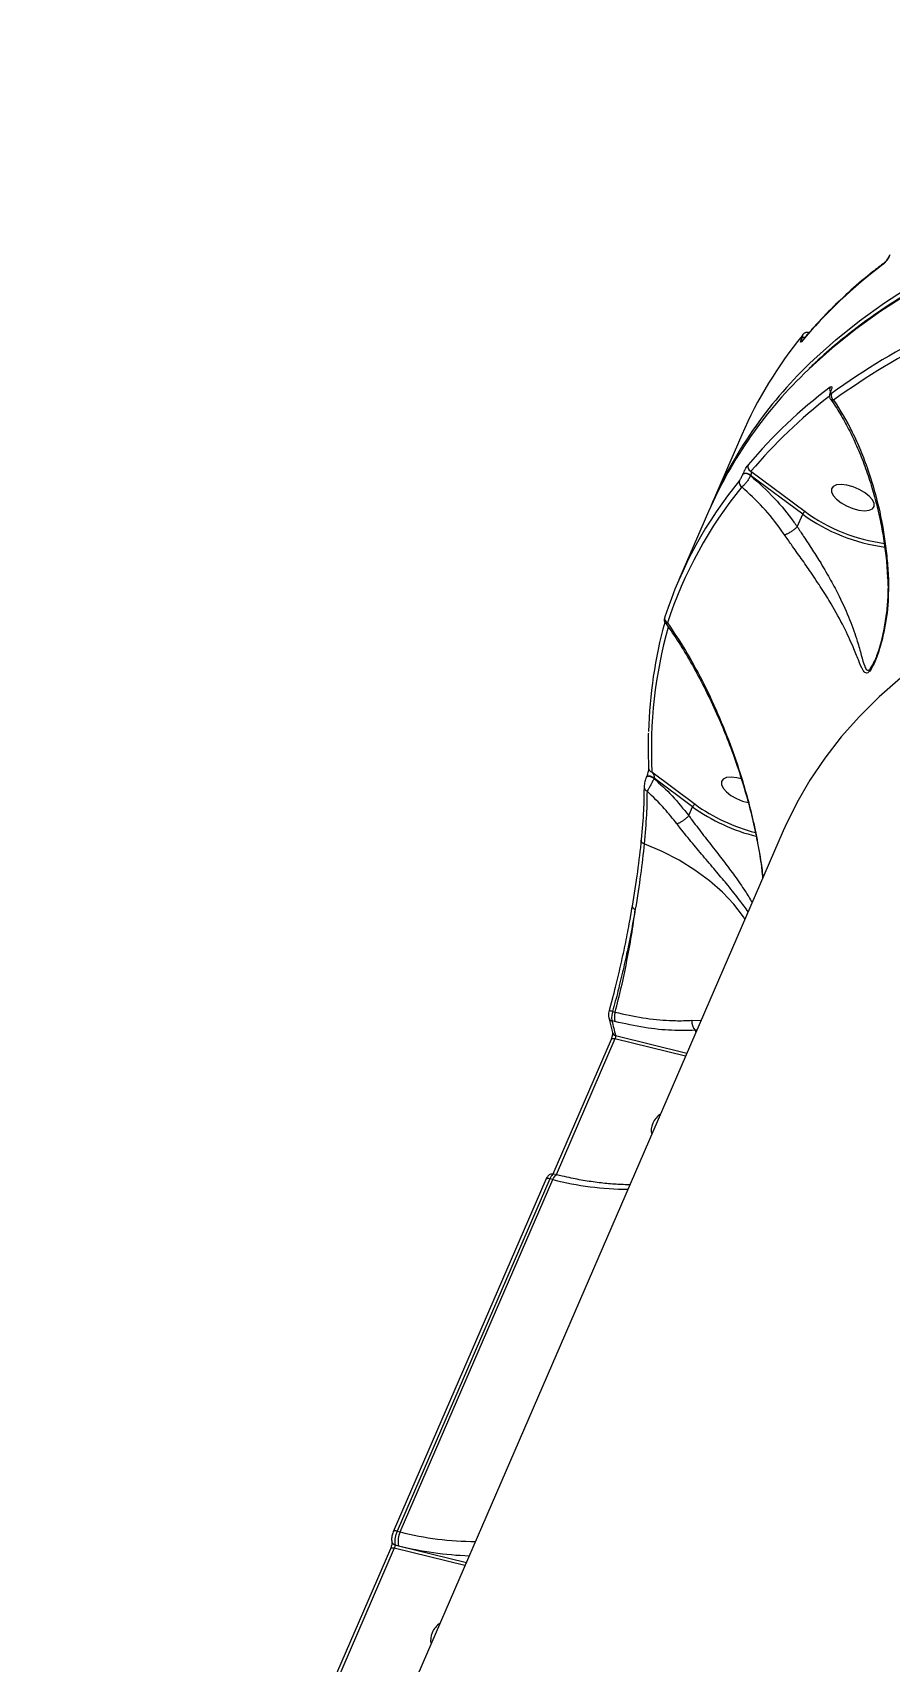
# Model space of a CAD drawing. Header units: millimetres. Extents: x -4688 to 6829, y -6350 to 4771.
# Drawn here: x 2040.8 to 2207.4, y 1034.5 to 1351.2 of the extents above; entities that cross this region are included whole.
import ezdxf

# ---------------------------------------------------------------- set-up
doc = ezdxf.new("R2010")
doc.units = ezdxf.units.MM
for name, color, linetype in [('DIKOM_ОБЪЕКТ', 7, 'Continuous'), ('DIKOM_РАЗМЕР_ЗОНА', 7, 'Continuous'), ('DIKOM_РАЗМЕР_ОБЪЕКТА', 7, 'Continuous')]:
    doc.layers.add(name, color=color, linetype=linetype)
doc.styles.add('style1', font='arial.ttf', dxfattribs={"width": 0.8})
doc.dimstyles.new('1-50', dxfattribs={"dimtxt": 300, "dimasz": 200, "dimexe": 100, "dimexo": 0, "dimgap": 100, "dimtad": 1, "dimtxsty": 'style1', "dimcen": 200, "dimclrd": 7, "dimclre": 7, "dimclrt": 7, "dimadec": 1, "dimazin": 2, "dimtfac": 1, "dimtmove": 0, "dimatfit": 2, "dimfxl": 0, "dimlwd": 25, "dimlwe": 18, "dimarcsym": 0})

# ---------------------------------------------------------------- blocks, each defined once
blk = doc.blocks.new('*D9')
at = {"layer": 'Defpoints', "color": 0, "transparency": 16777216}
for p in [(2285.35, 2926.08), (233.68, -3329.73), (5655.58, -3329.73)]:
    blk.add_point(p, dxfattribs=at)
at = {"layer": 'DIKOM_РАЗМЕР_ОБЪЕКТА', "color": 7, "lineweight": 18, "transparency": 16777216}
for p, q in [((2285.35, 2926.08), (5755.58, 2926.08)), ((233.68, -3329.73), (5755.58, -3329.73))]:
    blk.add_line(p, q, dxfattribs=at)
at = {"layer": 'DIKOM_РАЗМЕР_ОБЪЕКТА', "color": 7, "lineweight": 25, "transparency": 16777216}
blk.add_line((5655.58, 2726.08), (5655.58, -3129.73), dxfattribs=at)
at = {"layer": 'DIKOM_РАЗМЕР_ОБЪЕКТА', "color": 7, "transparency": 16777216}
for points in [[(5622.24, 2726.08), (5688.91, 2726.08), (5655.58, 2926.08)], [(5622.24, -3129.73), (5688.91, -3129.73), (5655.58, -3329.73)]]:
    blk.add_solid(points, dxfattribs=at)
at = {"layer": 'DIKOM_РАЗМЕР_ОБЪЕКТА', "color": 7, "transparency": 16777216, "insert": (5402.4, -130.27), "char_height": 300, "attachment_point": 5, "rotation": 90, "style": 'style1'}
blk.add_mtext('6250', dxfattribs=at)
blk = doc.blocks.new('*D10')
at = {"layer": 'Defpoints', "color": 0, "transparency": 16777216}
for p in [(2960.09, 4770.95), (741.18, -5330.34), (6729.08, -5330.34)]:
    blk.add_point(p, dxfattribs=at)
at = {"layer": 'DIKOM_РАЗМЕР_ЗОНА', "color": 7, "lineweight": 18, "transparency": 16777216}
for p, q in [((2960.09, 4770.95), (6829.08, 4770.95)), ((741.18, -5330.34), (6829.08, -5330.34))]:
    blk.add_line(p, q, dxfattribs=at)
at = {"layer": 'DIKOM_РАЗМЕР_ЗОНА', "color": 7, "lineweight": 25, "transparency": 16777216}
blk.add_line((6729.08, 4570.95), (6729.08, -5130.34), dxfattribs=at)
at = {"layer": 'DIKOM_РАЗМЕР_ЗОНА', "color": 7, "transparency": 16777216}
for points in [[(6695.74, 4570.95), (6762.41, 4570.95), (6729.08, 4770.95)], [(6695.74, -5130.34), (6762.41, -5130.34), (6729.08, -5330.34)]]:
    blk.add_solid(points, dxfattribs=at)
at = {"layer": 'DIKOM_РАЗМЕР_ЗОНА', "color": 7, "transparency": 16777216, "insert": (6475.9, -93.77), "char_height": 300, "attachment_point": 5, "rotation": 90, "style": 'style1'}
blk.add_mtext('10100', dxfattribs=at)
blk = doc.blocks.new('*D11')
at = {"layer": 'Defpoints', "color": 0, "transparency": 16777216}
for p in [(3703.08, 2652.76), (-3188.42, -47.63), (-3188.42, -4921.77)]:
    blk.add_point(p, dxfattribs=at)
at = {"layer": 'DIKOM_РАЗМЕР_ОБЪЕКТА', "color": 7, "lineweight": 18, "transparency": 16777216}
for p, q in [((3703.08, 2652.76), (3703.08, -5021.77)), ((-3188.42, -47.63), (-3188.42, -5021.77))]:
    blk.add_line(p, q, dxfattribs=at)
at = {"layer": 'DIKOM_РАЗМЕР_ОБЪЕКТА', "color": 7, "lineweight": 25, "transparency": 16777216}
blk.add_line((3503.08, -4921.77), (-2988.42, -4921.77), dxfattribs=at)
at = {"layer": 'DIKOM_РАЗМЕР_ОБЪЕКТА', "color": 7, "transparency": 16777216}
for points in [[(-2988.42, -4888.44), (-2988.42, -4955.11), (-3188.42, -4921.77)], [(3503.08, -4888.44), (3503.08, -4955.11), (3703.08, -4921.77)]]:
    blk.add_solid(points, dxfattribs=at)
at = {"layer": 'DIKOM_РАЗМЕР_ОБЪЕКТА', "color": 7, "transparency": 16777216, "insert": (4.08, -4668.6), "char_height": 300, "attachment_point": 5, "style": 'style1'}
blk.add_mtext('6900', dxfattribs=at)
blk = doc.blocks.new('*D12')
at = {"layer": 'Defpoints', "color": 0, "transparency": 16777216}
for p in [(4937.72, 2926.08), (-4688.42, -671.13), (4937.72, -6249.77)]:
    blk.add_point(p, dxfattribs=at)
at = {"layer": 'DIKOM_РАЗМЕР_ЗОНА', "color": 7, "lineweight": 18, "transparency": 16777216}
for p, q in [((4937.72, 2926.08), (4937.72, -6349.77)), ((-4688.42, -671.13), (-4688.42, -6349.77))]:
    blk.add_line(p, q, dxfattribs=at)
at = {"layer": 'DIKOM_РАЗМЕР_ЗОНА', "color": 7, "lineweight": 25, "transparency": 16777216}
blk.add_line((-4488.42, -6249.77), (4737.72, -6249.77), dxfattribs=at)
at = {"layer": 'DIKOM_РАЗМЕР_ЗОНА', "color": 7, "transparency": 16777216}
for points in [[(-4488.42, -6216.44), (-4488.42, -6283.11), (-4688.42, -6249.77)], [(4737.72, -6216.44), (4737.72, -6283.11), (4937.72, -6249.77)]]:
    blk.add_solid(points, dxfattribs=at)
at = {"layer": 'DIKOM_РАЗМЕР_ЗОНА', "color": 7, "transparency": 16777216, "insert": (124.65, -5996.6), "char_height": 300, "attachment_point": 5, "style": 'style1'}
blk.add_mtext('9650', dxfattribs=at)

msp = doc.modelspace()

# ---------------------------------------------------------------- linework, layer by layer
at = {"layer": 'DIKOM_ОБЪЕКТ', "color": 7, "linetype": 'Continuous', "lineweight": 15}
for p, q in [((2190.36, 1291.812), (2190.372, 1291.839)), ((2195.946, 1281.501), (2195.909, 1281.416)), ((2196.016, 1281.587), (2195.979, 1281.502)), ((2178.662, 1273.016), (2172.921, 1259.762)), ((2178.911, 1265.375), (2178.922, 1265.402)), ((2180.4, 1265.122), (2180.388, 1265.095)), ((2190.515, 1257.586), (2180.4, 1265.122)), ((2180.453, 1265.93), (2190.986, 1258.083)), ((2172.207, 1258.111), (2166.466, 1244.857)), ((2189.459, 1255.147), (2190.515, 1257.586)), ((2189.459, 1255.147), (2189.456, 1255.142)), ((2204.381, 1228.817), (2204.5, 1229.065)), ((2161.196, 1207.463), (2169.587, 1201.183)), ((2160.111, 1206.437), (2160.095, 1206.343)), ((2160.142, 1206.509), (2160.111, 1206.437)), ((2161.651, 1206.273), (2161.62, 1206.201)), ((2169.115, 1200.687), (2161.651, 1206.273)), ((2168.374, 1198.976), (2169.115, 1200.687)), ((2168.374, 1198.976), (2168.37, 1198.969)), ((2186.722, 1196.008), (2070.27, 927.116)), ((2157.325, 1181.235), (2157.032, 1179.551)), ((2153.576, 1163.746), (2152.861, 1161.077)), ((2152.808, 1159.662), (2153.538, 1156.792)), ((2153.554, 1160.891), (2154.06, 1160.767)), ((2168.947, 1159.185), (2170.758, 1159.146)), ((2153.972, 1158.938), (2153.423, 1159.073)), ((2154.147, 1156.223), (2168.018, 1152.821)), ((2169.936, 1157.25), (2169.593, 1157.244)), ((2169.593, 1157.244), (2169.74, 1156.798)), ((2153.256, 1155.443), (2141.927, 1129.285)), ((2154.003, 1155.564), (2142.571, 1129.168)), ((2167.746, 1152.193), (2154.003, 1155.564)), ((2140.585, 1128.244), (2110.919, 1059.743)), ((2141.333, 1128.364), (2111.667, 1059.864)), ((2112.272, 1059.715), (2141.939, 1128.216)), ((2141.939, 1128.216), (2141.333, 1128.364)), ((2142.755, 1129.122), (2142.13, 1129.276)), ((2111.667, 1059.864), (2112.272, 1059.715)), ((2110.365, 1056.407), (2099.036, 1030.248)), ((2111.112, 1056.527), (2099.681, 1030.131)), ((2124.856, 1053.157), (2111.112, 1056.527)), ((2111.256, 1057.186), (2111.898, 1057.029)), ((2111.898, 1057.029), (2125.128, 1053.785))]:
    msp.add_line(p, q, dxfattribs=at)
at = {"layer": 'DIKOM_ОБЪЕКТ', "color": 7, "linetype": 'Continuous', "lineweight": 15, "flags": 128}
for points in [[(2191.792, 1286.822), (2192.684, 1287.682), (2196.959, 1291.524), (2201.538, 1295.199), (2206.418, 1298.704), (2211.594, 1302.035)], [(2210.879, 1300.384), (2205.703, 1297.053), (2200.823, 1293.549), (2196.244, 1289.874), (2191.969, 1286.032), (2191.589, 1285.668)], [(2190.537, 1292.488), (2190.506, 1292.447), (2190.423, 1292.301)], [(2190.409, 1291.331), (2190.375, 1291.287), (2190.288, 1291.134)], [(2203.467, 1261.099), (2202.568, 1261.798), (2201.483, 1262.418), (2200.301, 1262.907), (2199.115, 1263.227), (2198.024, 1263.351), (2197.114, 1263.269), (2196.46, 1262.988), (2196.115, 1262.531), (2196.107, 1261.934), (2196.436, 1261.246), (2197.076, 1260.524), (2197.974, 1259.824), (2199.059, 1259.204), (2200.241, 1258.715), (2201.427, 1258.395), (2202.518, 1258.271), (2203.428, 1258.353), (2204.082, 1258.634), (2204.427, 1259.091), (2204.435, 1259.688), (2204.106, 1260.376), (2203.467, 1261.099)], [(2209.538, 1225.697), (2205.391, 1222.057), (2201.552, 1218.252), (2198.025, 1214.285), (2194.814, 1210.16), (2191.922, 1205.88), (2189.351, 1201.45), (2187.103, 1196.874), (2186.722, 1196.008)], [(2161.651, 1206.273), (2161.424, 1206.419), (2161.167, 1206.54), (2160.902, 1206.626), (2160.649, 1206.671), (2160.43, 1206.67), (2160.261, 1206.624), (2160.157, 1206.537), (2160.144, 1206.512)], [(2159.677, 1204.494), (2159.676, 1204.51), (2159.676, 1204.512)], [(2161.62, 1206.201), (2161.393, 1206.347), (2161.136, 1206.468), (2160.871, 1206.554), (2160.618, 1206.598), (2160.398, 1206.598), (2160.23, 1206.552), (2160.126, 1206.465), (2160.111, 1206.437)], [(2178.586, 1206.11), (2177.715, 1206.328), (2176.623, 1206.452), (2175.714, 1206.37), (2175.06, 1206.089), (2174.715, 1205.632), (2174.706, 1205.035), (2175.035, 1204.348), (2175.675, 1203.625), (2176.573, 1202.925), (2177.658, 1202.305), (2178.841, 1201.816), (2179.919, 1201.518)], [(2159.699, 1193.482), (2159.537, 1193.552), (2159.395, 1193.64), (2159.279, 1193.742), (2159.192, 1193.855), (2159.138, 1193.975), (2159.118, 1194.098), (2159.133, 1194.218), (2159.183, 1194.333)], [(2179.286, 1178.838), (2178.986, 1179.29), (2177.116, 1181.751), (2174.91, 1184.104), (2172.389, 1186.325), (2169.579, 1188.393), (2166.506, 1190.288), (2163.202, 1191.989), (2159.699, 1193.482)], [(2152.908, 1161.065), (2152.907, 1161.065), (2152.903, 1161.066)], [(2154.003, 1155.564), (2153.831, 1155.597), (2153.671, 1155.611), (2153.53, 1155.603), (2153.413, 1155.575), (2153.323, 1155.527), (2153.265, 1155.462), (2153.256, 1155.443)], [(2141.333, 1128.364), (2141.161, 1128.398), (2141.002, 1128.411), (2140.861, 1128.404), (2140.744, 1128.376), (2140.654, 1128.329), (2140.596, 1128.264), (2140.585, 1128.244)], [(2141.939, 1128.216), (2142.085, 1128.518), (2142.238, 1128.768), (2142.393, 1128.958), (2142.544, 1129.079), (2142.684, 1129.128), (2142.755, 1129.123)], [(2111.667, 1059.864), (2111.495, 1059.897), (2111.336, 1059.911), (2111.195, 1059.903), (2111.078, 1059.876), (2110.988, 1059.829), (2110.93, 1059.764), (2110.917, 1059.739)], [(2111.112, 1056.527), (2110.94, 1056.561), (2110.781, 1056.574), (2110.64, 1056.566), (2110.522, 1056.538), (2110.433, 1056.491), (2110.374, 1056.426), (2110.365, 1056.407)]]:
    msp.add_lwpolyline(points, dxfattribs=at)
at = {"layer": 'DIKOM_ОБЪЕКТ', "color": 7, "linetype": 'Continuous', "lineweight": 15}
for centre, radius, start, end in [((2265.414, 1227.812), 98.253, 127.06628, 139.87299), ((2206.912, 1305.905), 0.781, 126.99751, 156.90331), ((2282.628, 1160.394), 148.481, 107.35924, 125.64394), ((2282.866, 1159.389), 148.154, 107.35924, 125.64394), ((2254.371, 1240.071), 82.567, 140.75899, 156.48349), ((2190.743, 1291.303), 0.637, 75.4118, 126.94698), ((2190.757, 1291.325), 0.643, 74.83512, 126.84324), ((2250.942, 1225.48), 85.215, 133.95794, 156.88368), ((2249.734, 1224.176), 84.629, 133.3974, 156.36), ((2255.049, 1203.878), 98.253, 127.06628, 139.87299), ((2255.208, 1202.94), 97.754, 127.50215, 139.8816), ((2196.751, 1281.908), 0.994, 158.13058, 210.45739), ((2196.1, 1281.332), 0.208, 125.55573, 155.51094), ((2196.137, 1281.418), 0.208, 125.52929, 156.50164), ((2197.099, 1280.687), 1.065, 159.571, 237.69307), ((2180.876, 1266.852), 1.015, 159.91848, 245.38429), ((2241.484, 1212.362), 81.746, 140.69656, 162.00329), ((2179.17, 1263.794), 1.005, 159.70696, 241.83865), ((2179.435, 1264.102), 1.377, 46.17048, 112.37803), ((2179.446, 1264.129), 1.377, 46.17048, 112.37803), ((2241.812, 1211.242), 81.566, 140.69656, 162.00329), ((2210.966, 1285.616), 34.697, 233.88545, 262.6211), ((2210.832, 1285.298), 33.683, 233.89988, 262.45575), ((2247.919, 1213.305), 87.373, 164.58433, 178.66503), ((2250.642, 1211.731), 89.548, 164.51175, 182.73151), ((2164.602, 1237.292), 0.924, 159.3243, 246.76694), ((2161.438, 1208.316), 0.887, 184.42122, 254.13333), ((2160.529, 1204.558), 0.855, 184.31922, 251.00733), ((2190.074, 1229.729), 35.814, 234.18218, 256.14132), ((2189.921, 1229.374), 34.759, 234.19649, 255.66638), ((2157.537, 1181.251), 0.17, 131.03679, 186.39388), ((2158.083, 1181.588), 0.799, 206.4637, 261.87046), ((2153.606, 1159.88), 0.827, 195.79697, 257.16663), ((2137.261, 1101.733), 61.361, 74.60195, 75.22601), ((2157.648, 1159.678), 3.75, 163.1167, 191.37453), ((2171.451, 1158.941), 2.516, 174.42921, 222.40362), ((2286.915, 1191.482), 137.371, 193.64611, 194.87256), ((2154.327, 1157.026), 0.823, 196.55598, 257.38174), ((2165.563, 1137.24), 4.609, 125.31753, 155.50963), ((2164.443, 1137.753), 3.376, 155.5494, 193.27644), ((2156.679, 1185.352), 59.007, 255.53393, 269.87668), ((2116.396, 1057.772), 4.559, 154.76154, 189.37525), ((2127.013, 1116.852), 59.007, 255.53393, 269.87668), ((2111.436, 1057.99), 0.824, 197.24224, 257.36188), ((2127.906, 1120.273), 65.238, 255.79583, 268.04903), ((2121.552, 1038.716), 3.376, 155.5494, 193.27644), ((2122.672, 1038.203), 4.609, 125.31753, 155.50963)]:
    msp.add_arc(centre, radius, start, end, dxfattribs=at)
for points, knots in [([(2687.78, 1233.266), (2685.998, 1234.178), (2680.827, 1236.825), (2672.197, 1241.122), (2661.868, 1246.118), (2651.458, 1250.997), (2640.979, 1255.756), (2630.437, 1260.391), (2619.841, 1264.899), (2609.198, 1269.277), (2598.516, 1273.522), (2587.803, 1277.629), (2577.068, 1281.597), (2566.318, 1285.422), (2555.562, 1289.101), (2544.807, 1292.631), (2534.062, 1296.01), (2523.335, 1299.236), (2512.634, 1302.305), (2501.966, 1305.216), (2491.34, 1307.966), (2480.764, 1310.553), (2470.246, 1312.976), (2459.793, 1315.232), (2449.414, 1317.32), (2439.116, 1319.237), (2428.907, 1320.984), (2418.795, 1322.558), (2408.787, 1323.958), (2398.89, 1325.184), (2389.113, 1326.233), (2379.462, 1327.106), (2369.944, 1327.801), (2360.567, 1328.318), (2351.339, 1328.657), (2342.264, 1328.818), (2333.352, 1328.799), (2324.607, 1328.602), (2316.037, 1328.226), (2307.649, 1327.671), (2299.447, 1326.938), (2291.44, 1326.027), (2283.632, 1324.939), (2276.029, 1323.675), (2268.637, 1322.235), (2261.463, 1320.62), (2254.51, 1318.832), (2247.785, 1316.871), (2241.293, 1314.74), (2235.038, 1312.439), (2229.026, 1309.971), (2223.261, 1307.336), (2217.748, 1304.538), (2212.49, 1301.578), (2207.494, 1298.458), (2202.759, 1295.183), (2198.303, 1291.746), (2194.639, 1288.659), (2192.573, 1286.657), (2191.8, 1285.907)], [0, 0, 0, 0, 0.0093746, 0.0271864, 0.0449984, 0.0628104, 0.0806223, 0.0984341, 0.116246, 0.1340579, 0.1518698, 0.1696818, 0.1874938, 0.205306, 0.2231183, 0.2409307, 0.2587433, 0.2765562, 0.2943692, 0.3121826, 0.3299962, 0.3478102, 0.3656245, 0.3834392, 0.4012543, 0.4190699, 0.436886, 0.4547026, 0.4725198, 0.4903376, 0.508156, 0.5259751, 0.543795, 0.5616156, 0.579437, 0.5972592, 0.6150823, 0.6329063, 0.6507312, 0.668557, 0.6863838, 0.7042113, 0.7220398, 0.7398689, 0.7576987, 0.775529, 0.7933595, 0.8111899, 0.8290198, 0.8468486, 0.8646758, 0.8825006, 0.9003223, 0.9181399, 0.9359523, 0.9537585, 0.9715573, 0.9893478, 1, 1, 1, 1]), ([(2206.437, 1306.526), (2205.656, 1305.921), (2203.395, 1304.168), (2199.859, 1301.152), (2195.926, 1297.429), (2192.804, 1294.139), (2191.038, 1292.068), (2190.409, 1291.33)], [0, 0, 0, 0, 0.1293171, 0.3744331, 0.61945, 0.8643326, 1, 1, 1, 1]), ([(2207.453, 1307.997), (2207.427, 1307.938), (2207.335, 1307.734), (2207.129, 1307.359), (2206.833, 1306.909), (2206.498, 1306.481), (2206.301, 1306.307), (2206.193, 1306.212)], [0, 0, 0, 0, 0.0796272, 0.2757181, 0.4707552, 0.7105349, 1, 1, 1, 1]), ([(2207.162, 1307.481), (2207.131, 1307.426), (2207.036, 1307.26), (2206.853, 1306.994), (2206.647, 1306.729), (2206.486, 1306.565), (2206.454, 1306.539), (2206.442, 1306.53)], [0, 0, 0, 0, 0.10833608, 0.32576499, 0.58631904, 0.84991381, 1, 1, 1, 1]), ([(2207.381, 1307.908), (2207.37, 1307.882), (2207.33, 1307.787), (2207.252, 1307.633), (2207.184, 1307.518), (2207.162, 1307.481)], [0, 0, 0, 0, 0.2059927, 0.7479899, 1, 1, 1, 1]), ([(2190.372, 1291.839), (2190.407, 1291.925), (2190.479, 1292.097), (2190.534, 1292.279), (2190.545, 1292.383), (2190.508, 1292.395), (2190.45, 1292.331), (2190.423, 1292.301)], [0, 0, 0, 0, 0.19515131, 0.39009181, 0.59327406, 0.81111559, 1, 1, 1, 1]), ([(2191.738, 1292.869), (2191.697, 1292.887), (2191.557, 1292.952), (2191.304, 1292.946), (2191.034, 1292.881), (2190.821, 1292.766), (2190.662, 1292.63), (2190.578, 1292.545), (2190.541, 1292.492), (2190.538, 1292.487)], [0, 0, 0, 0, 0.0915833, 0.3137783, 0.5007431, 0.6678245, 0.8211703, 0.985223, 1, 1, 1, 1]), ([(2190.288, 1291.134), (2190.248, 1291.091), (2190.162, 1290.998), (2190.106, 1291.015), (2190.12, 1291.165), (2190.202, 1291.432), (2190.307, 1291.685), (2190.36, 1291.812)], [0, 0, 0, 0, 0.1890341, 0.4045268, 0.6068518, 0.803372, 1, 1, 1, 1]), ([(2190.412, 1291.334), (2190.409, 1291.331), (2190.404, 1291.324), (2190.407, 1291.328), (2190.408, 1291.329)], [0, 0, 0, 0, 0.4936456, 1, 1, 1, 1]), ([(2195.912, 1281.418), (2195.904, 1281.401), (2195.813, 1281.208), (2195.715, 1280.885), (2195.706, 1280.423), (2195.797, 1280.085), (2195.907, 1279.971), (2195.918, 1279.96)], [0, 0, 0, 0, 0.0340324, 0.39129247, 0.70939752, 0.97222606, 1, 1, 1, 1]), ([(2195.828, 1282.278), (2195.841, 1282.288), (2195.938, 1282.359), (2196.077, 1282.418), (2196.182, 1282.357), (2196.202, 1282.187), (2196.153, 1281.933), (2196.062, 1281.702), (2196.016, 1281.587)], [0, 0, 0, 0, 0.0392374, 0.287234, 0.4951935, 0.6709996, 0.8353028, 1, 1, 1, 1]), ([(2195.979, 1281.502), (2195.949, 1281.427), (2195.889, 1281.277), (2195.858, 1281.112), (2195.871, 1281.005), (2195.94, 1280.969), (2196.029, 1281.006), (2196.092, 1281.051), (2196.101, 1281.058)], [0, 0, 0, 0, 0.16733432, 0.33445433, 0.50913205, 0.71306547, 0.95772864, 1, 1, 1, 1]), ([(2195.918, 1279.962), (2196.021, 1279.824), (2196.754, 1278.843), (2198.014, 1276.771), (2199.681, 1273.747), (2201.211, 1270.466), (2202.609, 1266.978), (2203.843, 1263.326), (2204.894, 1259.564), (2205.749, 1255.759), (2206.396, 1251.941), (2206.829, 1248.458), (2206.957, 1246.229), (2207.01, 1245.291)], [0, 0, 0, 0, 0.0169692, 0.1205765, 0.2246227, 0.3291329, 0.4340928, 0.5393178, 0.6417875, 0.7416805, 0.8385011, 0.9320406, 1, 1, 1, 1]), ([(2196.53, 1279.787), (2196.505, 1279.782), (2196.338, 1279.751), (2196.093, 1279.764), (2195.971, 1279.904), (2195.92, 1279.964)], [0, 0, 0, 0, 0.0895206, 0.6137023, 1, 1, 1, 1]), ([(2196.043, 1281.779), (2196.043, 1281.779), (2196.044, 1281.79), (2196.04, 1281.752), (2196.011, 1281.668), (2195.979, 1281.571), (2195.947, 1281.505), (2195.945, 1281.501)], [0, 0, 0, 0, 0.0051909, 0.2868749, 0.6094716, 0.9750489, 1, 1, 1, 1]), ([(2196.53, 1279.787), (2197.78, 1277.786), (2199.667, 1274.765), (2201.786, 1270.037), (2203.513, 1265.504), (2205.191, 1259.802), (2206.332, 1253.95), (2206.948, 1249.022), (2207.104, 1246.462), (2207.182, 1245.177)], [0, 0, 0, 0, 0.2227146, 0.33639, 0.4507477, 0.6310036, 0.8132766, 0.9063197, 1, 1, 1, 1]), ([(2178.922, 1265.402), (2178.95, 1265.466), (2179.042, 1265.674), (2179.235, 1266.07), (2179.488, 1266.542), (2179.737, 1266.956), (2179.861, 1267.119), (2179.923, 1267.201)], [0, 0, 0, 0, 0.093152, 0.3038958, 0.5302269, 0.765188, 1, 1, 1, 1]), ([(2178.228, 1264.142), (2178.27, 1264.198), (2178.353, 1264.31), (2178.522, 1264.594), (2178.696, 1264.917), (2178.829, 1265.19), (2178.892, 1265.332), (2178.911, 1265.375)], [0, 0, 0, 0, 0.2336562, 0.4673227, 0.6955597, 0.9087114, 1, 1, 1, 1]), ([(2180.388, 1265.095), (2180.348, 1265.012), (2180.214, 1264.737), (2179.912, 1264.229), (2179.488, 1263.645), (2179.05, 1263.157), (2178.814, 1262.991), (2178.696, 1262.908)], [0, 0, 0, 0, 0.0942627, 0.3122805, 0.5411904, 0.7714099, 1, 1, 1, 1]), ([(2180.388, 1265.095), (2181.973, 1263.663), (2184.98, 1260.946), (2187.865, 1257.391), (2189.242, 1255.454), (2189.459, 1255.147)], [0, 0, 0, 0, 0.4843397, 0.9185209, 1, 1, 1, 1]), ([(2180.453, 1265.93), (2180.466, 1265.879), (2180.49, 1265.779), (2180.496, 1265.583), (2180.478, 1265.396), (2180.449, 1265.264), (2180.424, 1265.182), (2180.409, 1265.144), (2180.4, 1265.122)], [0, 0, 0, 0, 0.2685558, 0.5228735, 0.7426042, 0.8691228, 0.9242406, 1, 1, 1, 1]), ([(2186.961, 1253.603), (2186.754, 1253.9), (2185.452, 1255.764), (2182.815, 1259.07), (2180.087, 1261.612), (2178.696, 1262.908)], [0, 0, 0, 0, 0.0849882, 0.5334671, 1, 1, 1, 1]), ([(2190.986, 1258.083), (2190.978, 1258.08), (2190.956, 1258.073), (2190.897, 1258.046), (2190.804, 1257.981), (2190.689, 1257.866), (2190.585, 1257.728), (2190.539, 1257.633), (2190.515, 1257.586)], [0, 0, 0, 0, 0.0536285, 0.1414105, 0.356061, 0.5707083, 0.7853541, 1, 1, 1, 1]), ([(2186.961, 1253.603), (2186.976, 1253.606), (2187.097, 1253.628), (2187.389, 1253.725), (2187.9, 1253.976), (2188.464, 1254.327), (2189.019, 1254.735), (2189.31, 1255.006), (2189.456, 1255.142)], [0, 0, 0, 0, 0.0259611, 0.2095749, 0.4071833, 0.6047893, 0.8023946, 1, 1, 1, 1]), ([(2189.456, 1255.142), (2189.456, 1255.141), (2189.863, 1254.524), (2190.857, 1253.025), (2192.438, 1250.615), (2194.24, 1247.757), (2195.996, 1244.748), (2197.945, 1241.062), (2199.737, 1237.007), (2201.081, 1233.218), (2201.92, 1230.124), (2202.375, 1228.502), (2202.764, 1227.557), (2203.036, 1227.138), (2203.524, 1227.313), (2203.983, 1227.947), (2204.267, 1228.568), (2204.381, 1228.817)], [0, 0, 0, 0, 0.00003255, 0.05062501, 0.12109995, 0.19165116, 0.27885255, 0.36616659, 0.5040497, 0.64213979, 0.74188432, 0.84125224, 0.85610341, 0.91043527, 0.94405168, 0.97753552, 1, 1, 1, 1]), ([(2207.182, 1245.177), (2207.182, 1243.159), (2207.182, 1239.067), (2206.234, 1234.034), (2205.238, 1230.649), (2204.536, 1228.821), (2203.963, 1227.63), (2203.395, 1226.837), (2202.831, 1226.574), (2202.474, 1226.901), (2201.964, 1227.704), (2201.364, 1229.188), (2200.24, 1232.002), (2198.591, 1235.624), (2196.471, 1239.506), (2194.226, 1243.135), (2192.245, 1246.105), (2190.236, 1248.98), (2188.485, 1251.432), (2187.411, 1252.962), (2186.961, 1253.603)], [0, 0, 0, 0, 0.095209, 0.1929568, 0.2448004, 0.2710699, 0.29817, 0.3242903, 0.3503876, 0.3910755, 0.4019421, 0.4719631, 0.5438092, 0.6393961, 0.7378513, 0.7988545, 0.8613646, 0.9113745, 0.9628373, 1, 1, 1, 1]), ([(2207.022, 1245.281), (2207.032, 1245.174), (2207.139, 1244.01), (2207.085, 1241.749), (2206.851, 1238.492), (2206.375, 1235.504), (2205.81, 1232.985), (2205.282, 1231.158), (2204.812, 1229.79), (2204.523, 1229.128), (2204.394, 1228.831)], [0, 0, 0, 0, 0.0182376, 0.1990029, 0.3870278, 0.5821686, 0.7267686, 0.8420071, 0.9291601, 1, 1, 1, 1]), ([(2207.182, 1245.177), (2207.155, 1245.187), (2207.068, 1245.216), (2206.993, 1245.254), (2207.019, 1245.286), (2207.024, 1245.291)], [0, 0, 0, 0, 0.27063447, 0.88021828, 1, 1, 1, 1]), ([(2163.707, 1237.525), (2163.688, 1237.467), (2163.651, 1237.359), (2163.623, 1237.244), (2163.597, 1237.079), (2163.602, 1236.866), (2163.652, 1236.636), (2163.745, 1236.496), (2163.789, 1236.43)], [0, 0, 0, 0, 0.2243813, 0.4119048, 0.5457821, 0.6749964, 0.8463919, 1, 1, 1, 1]), ([(2164.237, 1236.443), (2164.113, 1236.383), (2163.91, 1236.285), (2163.835, 1236.403), (2163.805, 1236.449)], [0, 0, 0, 0, 0.6068566, 1, 1, 1, 1]), ([(2163.81, 1236.453), (2164.184, 1235.942), (2165.395, 1234.287), (2167.345, 1231.202), (2169.672, 1227.195), (2171.919, 1222.866), (2173.993, 1218.438), (2175.907, 1213.863), (2177.613, 1209.252), (2179.137, 1204.503), (2180.423, 1199.785), (2181.44, 1195.329), (2182.19, 1191.236), (2182.617, 1188.507), (2182.75, 1187.077), (2182.768, 1186.88)], [0, 0, 0, 0, 0.0412234, 0.133603, 0.2280547, 0.3245659, 0.4231438, 0.5114338, 0.6050424, 0.6944711, 0.7799639, 0.8622449, 0.9297004, 0.9903167, 1, 1, 1, 1]), ([(2164.237, 1236.443), (2165.413, 1234.69), (2167.771, 1231.176), (2171.015, 1225.272), (2174.038, 1218.91), (2176.998, 1211.517), (2179.256, 1204.505), (2180.896, 1198.068), (2181.914, 1192.943), (2182.546, 1189.169), (2182.712, 1187.045), (2182.731, 1186.794)], [0, 0, 0, 0, 0.1354192, 0.2715399, 0.4098447, 0.5489224, 0.7213898, 0.8087243, 0.8964829, 0.9877892, 1, 1, 1, 1]), ([(2160.513, 1215.043), (2160.507, 1214.929), (2160.412, 1213.133), (2160.461, 1210.856), (2160.538, 1208.686), (2160.554, 1208.248)], [0, 0, 0, 0, 0.0511856, 0.8084679, 1, 1, 1, 1]), ([(2160.554, 1208.242), (2160.554, 1208.225), (2160.556, 1208.175), (2160.539, 1207.949), (2160.479, 1207.592), (2160.376, 1207.173), (2160.268, 1206.83), (2160.186, 1206.609), (2160.149, 1206.528), (2160.142, 1206.513)], [0, 0, 0, 0, 0.10050745, 0.28307366, 0.52486973, 0.7134478, 0.85728004, 0.97314009, 1, 1, 1, 1]), ([(2161.196, 1207.463), (2161.26, 1207.379), (2161.394, 1207.201), (2161.551, 1206.91), (2161.649, 1206.64), (2161.679, 1206.454), (2161.673, 1206.34), (2161.659, 1206.295), (2161.651, 1206.273)], [0, 0, 0, 0, 0.2759526, 0.5812069, 0.7840729, 0.9045563, 0.9531218, 1, 1, 1, 1]), ([(2159.183, 1194.333), (2159.355, 1196.293), (2159.685, 1200.059), (2159.715, 1202.945), (2159.73, 1204.328)], [0, 0, 0, 0, 0.5205723, 1, 1, 1, 1]), ([(2160.052, 1206.276), (2160.022, 1206.203), (2159.935, 1205.987), (2159.821, 1205.576), (2159.714, 1205.058), (2159.668, 1204.72), (2159.678, 1204.526), (2159.678, 1204.512)], [0, 0, 0, 0, 0.1192753, 0.3529205, 0.612672, 0.9716912, 1, 1, 1, 1]), ([(2159.686, 1204.495), (2159.686, 1204.494), (2159.689, 1204.359), (2159.685, 1204.204), (2159.682, 1204.049)], [0, 0, 0, 0, 0.0053026, 1, 1, 1, 1]), ([(2160.251, 1203.75), (2160.237, 1202.286), (2160.208, 1199.32), (2159.87, 1195.444), (2159.699, 1193.482)], [0, 0, 0, 0, 0.493766, 1, 1, 1, 1]), ([(2161.62, 1206.201), (2161.532, 1206.021), (2161.355, 1205.659), (2161.043, 1205.07), (2160.73, 1204.51), (2160.449, 1204.043), (2160.313, 1203.842), (2160.251, 1203.75)], [0, 0, 0, 0, 0.19511371, 0.38989478, 0.593446, 0.81403277, 1, 1, 1, 1]), ([(2166.057, 1197.381), (2165.266, 1198.383), (2163.454, 1200.678), (2161.405, 1202.643), (2160.251, 1203.75)], [0, 0, 0, 0, 0.4365684, 1, 1, 1, 1]), ([(2161.62, 1206.201), (2162.811, 1205.111), (2165.209, 1202.915), (2167.314, 1200.295), (2168.374, 1198.976)], [0, 0, 0, 0, 0.49675385, 1, 1, 1, 1]), ([(2169.587, 1201.183), (2169.58, 1201.181), (2169.558, 1201.174), (2169.499, 1201.147), (2169.404, 1201.082), (2169.289, 1200.967), (2169.185, 1200.829), (2169.138, 1200.735), (2169.115, 1200.687)], [0, 0, 0, 0, 0.0458826, 0.1414079, 0.3560618, 0.5707097, 0.7853548, 1, 1, 1, 1]), ([(2168.37, 1198.969), (2168.231, 1198.825), (2167.953, 1198.536), (2167.416, 1198.104), (2166.864, 1197.736), (2166.416, 1197.504), (2166.164, 1197.411), (2166.071, 1197.385), (2166.057, 1197.381)], [0, 0, 0, 0, 0.2120311, 0.4240621, 0.6360954, 0.8481341, 0.9764175, 1, 1, 1, 1]), ([(2179.905, 1180.269), (2179.38, 1181.011), (2178.244, 1182.617), (2176.136, 1185.235), (2173.813, 1188.012), (2171.479, 1190.754), (2169.055, 1193.631), (2167.241, 1195.856), (2166.271, 1197.105), (2166.057, 1197.381)], [0, 0, 0, 0, 0.157916, 0.3417956, 0.4926514, 0.6476146, 0.7986472, 0.9554532, 1, 1, 1, 1]), ([(2168.37, 1198.969), (2168.37, 1198.969), (2168.532, 1198.747), (2169.373, 1197.604), (2170.997, 1195.467), (2173.196, 1192.636), (2175.343, 1189.859), (2177.427, 1187.067), (2179.289, 1184.427), (2180.251, 1182.811), (2180.688, 1182.076)], [0, 0, 0, 0, 0.0000624, 0.0366919, 0.1887006, 0.3468793, 0.50094, 0.6592661, 0.8449789, 1, 1, 1, 1]), ([(2157.426, 1181.379), (2157.792, 1183.655), (2158.533, 1188.26), (2158.965, 1192.293), (2159.183, 1194.333)], [0, 0, 0, 0, 0.4941765, 1, 1, 1, 1]), ([(2159.699, 1193.482), (2159.489, 1191.532), (2159.065, 1187.585), (2158.338, 1183.077), (2157.97, 1180.797)], [0, 0, 0, 0, 0.4941564, 1, 1, 1, 1]), ([(2157.97, 1180.797), (2157.507, 1178.251), (2156.807, 1174.398), (2155.616, 1169.021), (2154.638, 1164.94), (2153.911, 1162.226), (2153.554, 1160.891)], [0, 0, 0, 0, 0.3951678, 0.5979285, 0.8021812, 1, 1, 1, 1]), ([(2153.646, 1163.741), (2153.77, 1164.209), (2154.253, 1166.034), (2155.007, 1169.229), (2155.907, 1173.314), (2156.613, 1176.811), (2156.982, 1178.898), (2157.117, 1179.661)], [0, 0, 0, 0, 0.0865829, 0.3382867, 0.5917413, 0.8507151, 1, 1, 1, 1]), ([(2154.06, 1160.767), (2154.467, 1162.374), (2155.284, 1165.605), (2156.343, 1170.596), (2157.279, 1175.709), (2157.739, 1179.094), (2157.97, 1180.797)], [0, 0, 0, 0, 0.23738607, 0.47715958, 0.73700931, 1, 1, 1, 1]), ([(2152.907, 1161.065), (2152.865, 1160.888), (2152.771, 1160.492), (2152.726, 1160.031), (2152.807, 1159.75), (2152.833, 1159.66)], [0, 0, 0, 0, 0.3536912, 0.7918182, 1, 1, 1, 1]), ([(2153.554, 1160.891), (2153.539, 1160.834), (2153.47, 1160.559), (2153.384, 1160.065), (2153.347, 1159.474), (2153.398, 1159.207), (2153.423, 1159.073)], [0, 0, 0, 0, 0.0806489, 0.3870727, 0.6935679, 1, 1, 1, 1]), ([(2154.06, 1160.767), (2155.867, 1160.371), (2159.534, 1159.567), (2164.084, 1159.129), (2167.168, 1159.086), (2168.55, 1159.163), (2168.947, 1159.185)], [0, 0, 0, 0, 0.3362341, 0.6822364, 0.9087879, 1, 1, 1, 1]), ([(2153.536, 1156.8), (2153.536, 1156.8), (2153.533, 1156.811), (2153.541, 1156.772), (2153.543, 1156.687), (2153.535, 1156.509), (2153.499, 1156.249), (2153.426, 1155.924), (2153.336, 1155.633), (2153.275, 1155.496), (2153.255, 1155.45)], [0, 0, 0, 0, 0.0058536, 0.0949864, 0.200549, 0.336944, 0.5006477, 0.6918207, 0.8977199, 1, 1, 1, 1]), ([(2169.593, 1157.244), (2168.107, 1157.206), (2165.044, 1157.128), (2159.764, 1157.673), (2155.921, 1158.513), (2153.972, 1158.938)], [0, 0, 0, 0, 0.3175173, 0.6539172, 1, 1, 1, 1]), ([(2154.147, 1156.223), (2154.149, 1156.191), (2154.152, 1156.126), (2154.132, 1155.981), (2154.095, 1155.821), (2154.049, 1155.675), (2154.016, 1155.595), (2154.003, 1155.564)], [0, 0, 0, 0, 0.2154741, 0.4306477, 0.6453485, 0.8595852, 1, 1, 1, 1]), ([(2142.133, 1129.274), (2142.132, 1129.275), (2142.002, 1129.334), (2141.723, 1129.312), (2141.377, 1129.21), (2141.093, 1129.018), (2140.836, 1128.729), (2140.676, 1128.464), (2140.597, 1128.265), (2140.587, 1128.241)], [0, 0, 0, 0, 0.0015792, 0.2009267, 0.3622209, 0.5189769, 0.6988153, 0.9624118, 1, 1, 1, 1]), ([(2142.124, 1129.256), (2142.11, 1129.266), (2142.036, 1129.318), (2141.847, 1129.193), (2141.584, 1128.89), (2141.417, 1128.539), (2141.333, 1128.364)], [0, 0, 0, 0, 0.0719734, 0.3813418, 0.6906495, 1, 1, 1, 1]), ([(2156.929, 1127.216), (2156.84, 1127.215), (2155.866, 1127.207), (2153.89, 1127.302), (2150.953, 1127.575), (2147.875, 1128.03), (2145.127, 1128.56), (2143.401, 1128.969), (2142.755, 1129.122)], [0, 0, 0, 0, 0.021434, 0.2333898, 0.4458981, 0.658983, 0.8725557, 1, 1, 1, 1]), ([(2110.665, 1058.87), (2110.647, 1058.784), (2110.579, 1058.473), (2110.551, 1058.104), (2110.65, 1057.832), (2110.678, 1057.754)], [0, 0, 0, 0, 0.2136278, 0.7745577, 1, 1, 1, 1]), ([(2110.922, 1059.737), (2110.855, 1059.574), (2110.74, 1059.296), (2110.687, 1058.995), (2110.665, 1058.87)], [0, 0, 0, 0, 0.5855044, 1, 1, 1, 1]), ([(2111.667, 1059.864), (2111.616, 1059.738), (2111.487, 1059.419), (2111.322, 1058.832), (2111.209, 1058.181), (2111.177, 1057.588), (2111.23, 1057.32), (2111.256, 1057.186)], [0, 0, 0, 0, 0.1407273, 0.3554498, 0.5702908, 0.7851571, 1, 1, 1, 1]), ([(2110.645, 1057.763), (2110.645, 1057.764), (2110.642, 1057.774), (2110.65, 1057.736), (2110.652, 1057.65), (2110.644, 1057.473), (2110.608, 1057.212), (2110.536, 1056.888), (2110.445, 1056.596), (2110.385, 1056.459), (2110.365, 1056.413)], [0, 0, 0, 0, 0.0058536, 0.0949864, 0.200549, 0.336944, 0.5006477, 0.6918207, 0.8977199, 1, 1, 1, 1]), ([(2111.256, 1057.186), (2111.258, 1057.154), (2111.261, 1057.09), (2111.241, 1056.945), (2111.204, 1056.784), (2111.158, 1056.638), (2111.125, 1056.559), (2111.112, 1056.527)], [0, 0, 0, 0, 0.21547407, 0.43064771, 0.64534848, 0.85958516, 1, 1, 1, 1])]:
    msp.add_open_spline(points, degree=3, knots=knots, dxfattribs=at)

# ---------------------------------------------------------------- dimensions: what is measured, and where the dimension line sits
at = {"layer": 'DIKOM_РАЗМЕР_ЗОНА'}
dim = msp.add_linear_dim(base=(6729.076, -5330.338), p1=(2960.09, 4770.953), p2=(741.185, -5330.338), angle=90, text='10100', dimstyle='1-50', dxfattribs=at)
dim.commit()
dim.dimension.update_dxf_attribs({"geometry": '*D10', "text_midpoint": (6729.076, -93.775), "dimtype": 160})
dim = msp.add_linear_dim(base=(4937.725, -6249.775), p1=(-4688.422, -671.127), p2=(4937.725, 2926.075), text='9650', dimstyle='1-50', dxfattribs=at)
dim.commit()
dim.dimension.update_dxf_attribs({"geometry": '*D12', "text_midpoint": (124.651, -6249.775), "dimtype": 160})
at = {"layer": 'DIKOM_РАЗМЕР_ОБЪЕКТА'}
dim = msp.add_linear_dim(base=(5655.576, -3329.729), p1=(2285.35, 2926.075), p2=(233.685, -3329.729), angle=90, text='6250', dimstyle='1-50', dxfattribs=at)
dim.commit()
dim.dimension.update_dxf_attribs({"geometry": '*D9', "text_midpoint": (5655.576, -130.275), "dimtype": 160})
dim = msp.add_linear_dim(base=(-3188.422, -4921.775), p1=(3703.085, 2652.764), p2=(-3188.422, -47.627), text='6900', dimstyle='1-50', dxfattribs=at)
dim.commit()
dim.dimension.update_dxf_attribs({"geometry": '*D11', "text_midpoint": (4.076, -4921.775), "dimtype": 160})

doc.saveas('drawing.dxf')
